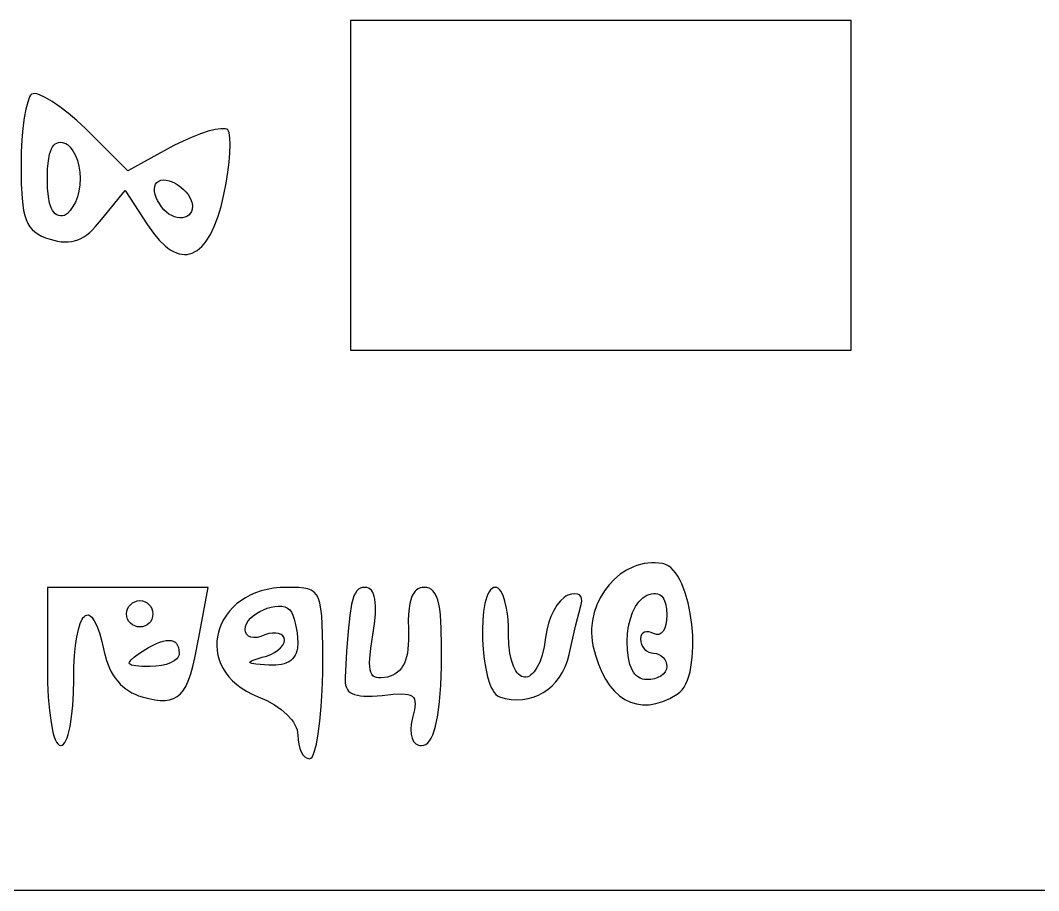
# Model space of a CAD drawing. Extents: x 27 to 7227, y -6929 to 395.
# Drawn here: x 3662 to 4276, y -6929 to -6405 of the extents above; entities that cross this region are included whole.
import ezdxf

# ---------------------------------------------------------------- set-up
doc = ezdxf.new("R2010")
doc.units = 0

msp = doc.modelspace()

# ---------------------------------------------------------------- linework, layer by layer
at = {"layer": 'Layer 1'}
for p, q in [((4012.097, -6405.1576), (3861.285, -6405.1576)), ((3861.285, -6405.1576), (3861.285, -6504.3764)), ((4162.909, -6405.1576), (4012.097, -6405.1576)), ((4162.909, -6504.3764), (4162.909, -6405.1576)), ((3668.009226, -6451.254009), (3666.862009, -6454.295679)), ((3668.599113, -6450.245933), (3668.009226, -6451.254009)), ((3669.19365, -6449.6076), (3668.599113, -6450.245933)), ((3670.056185, -6449.298696), (3669.19365, -6449.6076)), ((3671.145452, -6449.257221), (3670.056185, -6449.298696)), ((3672.446335, -6449.471548), (3671.145452, -6449.257221)), ((3673.943719, -6449.930047), (3672.446335, -6449.471548)), ((3677.467526, -6451.533055), (3673.943719, -6449.930047)), ((3681.59595, -6453.973225), (3677.467526, -6451.533055)), ((3666.862009, -6454.295679), (3665.789207, -6458.56518)), ((3686.208068, -6457.157536), (3681.59595, -6453.973225)), ((3691.182956, -6460.992966), (3686.208068, -6457.157536)), ((3664.828025, -6463.895081), (3664.015671, -6470.117954)), ((3665.789207, -6458.56518), (3664.828025, -6463.895081)), ((3696.399691, -6465.386494), (3691.182956, -6460.992966)), ((3664.015671, -6470.117954), (3663.389353, -6477.066368)), ((3701.73735, -6470.2451), (3696.399691, -6465.386494)), ((3727.13735, -6495.6451), (3701.73735, -6470.2451)), ((3783.158637, -6470.40638), (3779.746445, -6470.913326)), ((3785.77088, -6470.438937), (3783.158637, -6470.40638)), ((3786.739232, -6470.666248), (3785.77088, -6470.438937)), ((3765.9194, -6475.392123), (3760.516641, -6477.778024)), ((3771.005902, -6473.434103), (3765.9194, -6475.392123)), ((3775.655225, -6471.931869), (3771.005902, -6473.434103)), ((3779.746445, -6470.913326), (3775.655225, -6471.931869)), ((3787.46225, -6471.0389), (3786.739232, -6470.666248)), ((3787.871527, -6471.79835), (3787.46225, -6471.0389)), ((3788.206391, -6472.872897), (3787.871527, -6471.79835)), ((3788.652875, -6475.888217), (3788.206391, -6472.872897)), ((3788.801703, -6479.926732), (3788.652875, -6475.888217)), ((3663.389353, -6477.066368), (3662.986277, -6484.572893)), ((3680.599609, -6484.001674), (3681.190462, -6482.5506)), ((3681.190462, -6482.5506), (3681.865031, -6481.322768)), ((3681.865031, -6481.322768), (3682.624478, -6480.318178)), ((3682.624478, -6480.318178), (3683.469965, -6479.536829)), ((3683.469965, -6479.536829), (3684.402655, -6478.978722)), ((3684.402655, -6478.978722), (3685.423711, -6478.643856)), ((3685.423711, -6478.643856), (3686.534295, -6478.53223)), ((3686.534295, -6478.53223), (3687.735571, -6478.643845)), ((3687.735571, -6478.643845), (3689.0287, -6478.9787)), ((3689.0287, -6478.9787), (3689.920506, -6479.36763)), ((3689.920506, -6479.36763), (3690.805336, -6479.93213)), ((3690.805336, -6479.93213), (3692.526161, -6481.545986)), ((3692.526161, -6481.545986), (3694.135365, -6483.736552)), ((3754.91855, -6480.5639), (3727.13735, -6495.6451)), ((3760.516641, -6477.778024), (3754.91855, -6480.5639)), ((3788.652875, -6484.830313), (3788.801703, -6479.926732)), ((3662.986277, -6484.572893), (3662.84365, -6492.4701)), ((3679.317714, -6489.694353), (3680.091308, -6485.675991)), ((3680.091308, -6485.675991), (3680.599609, -6484.001674)), ((3694.135365, -6483.736552), (3695.577137, -6486.420112)), ((3695.577137, -6486.420112), (3696.795668, -6489.512953)), ((3788.206391, -6490.440829), (3788.652875, -6484.830313)), ((3662.84365, -6492.4701), (3662.975425, -6503.528325)), ((3678.71, -6500.41), (3678.860378, -6494.605689)), ((3678.860378, -6494.605689), (3679.317714, -6489.694353)), ((3696.795668, -6489.512953), (3697.735145, -6492.931358)), ((3697.735145, -6492.931358), (3698.33976, -6496.591612)), ((3787.46225, -6496.600152), (3788.206391, -6490.440829)), ((3678.860376, -6506.215847), (3678.71, -6500.41)), ((3678.71, -6500.41), (3678.71, -6500.41)), ((3698.33976, -6496.591612), (3698.5537, -6500.41)), ((3698.5537, -6500.41), (3698.33976, -6504.22991)), ((3786.420453, -6503.150152), (3787.46225, -6496.600152)), ((3662.975425, -6503.528325), (3663.451365, -6512.475059)), ((3679.317707, -6511.138027), (3678.860376, -6506.215847)), ((3698.33976, -6504.22991), (3697.735145, -6507.901002)), ((3743.211189, -6506.599092), (3743.389473, -6505.109259)), ((3743.302656, -6508.24705), (3743.211189, -6506.599092)), ((3743.389473, -6505.109259), (3743.846809, -6503.82406)), ((3743.846809, -6503.82406), (3744.5925, -6502.79)), ((3744.5925, -6502.79), (3745.748825, -6501.930169)), ((3745.748825, -6501.930169), (3747.108628, -6501.417991)), ((3747.108628, -6501.417991), (3748.633537, -6501.229049)), ((3748.633537, -6501.229049), (3750.285184, -6501.338926)), ((3750.285184, -6501.338926), (3752.025197, -6501.723205)), ((3752.025197, -6501.723205), (3753.815209, -6502.357468)), ((3753.815209, -6502.357468), (3755.616847, -6503.217299)), ((3755.616847, -6503.217299), (3757.391744, -6504.278281)), ((3757.391744, -6504.278281), (3759.101528, -6505.515996)), ((3759.101528, -6505.515996), (3760.70783, -6506.906028)), ((3760.70783, -6506.906028), (3762.172279, -6508.423958)), ((3785.081, -6509.9327), (3786.420453, -6503.150152)), ((3861.285, -6504.3764), (3861.285, -6603.5952)), ((4162.909, -6603.5952), (4162.909, -6504.3764)), ((4162.909, -6504.3764), (4162.909, -6504.3764)), ((3663.451365, -6512.475059), (3663.856185, -6516.240914)), ((3680.091295, -6515.185842), (3679.317707, -6511.138027)), ((3696.795668, -6511.348858), (3695.577138, -6514.499062)), ((3697.735145, -6507.901002), (3696.795668, -6511.348858)), ((3711.26245, -6525.0139), (3725.54995, -6507.5514)), ((3725.54995, -6507.5514), (3739.04375, -6528.1889)), ((3743.654573, -6510.006627), (3743.302656, -6508.24705)), ((3744.257637, -6511.831316), (3743.654573, -6510.006627)), ((3745.102546, -6513.674609), (3744.257637, -6511.831316)), ((3762.172279, -6508.423958), (3763.456507, -6510.045371)), ((3763.456507, -6510.045371), (3764.522143, -6511.745849)), ((3764.522143, -6511.745849), (3765.330817, -6513.500974)), ((3783.334659, -6517.131394), (3785.08125, -6509.9326)), ((3785.08125, -6509.9326), (3785.081, -6509.9327)), ((3663.856185, -6516.240914), (3664.392393, -6519.580051)), ((3681.190444, -6518.368594), (3680.091295, -6515.185842)), ((3681.86501, -6519.638477), (3681.190444, -6518.368594)), ((3694.135365, -6517.277196), (3692.526161, -6519.608842)), ((3695.577138, -6514.499062), (3694.135365, -6517.277196)), ((3746.18, -6515.49), (3745.102546, -6513.674609)), ((3747.449303, -6517.443757), (3746.18, -6515.49)), ((3746.18, -6515.49), (3746.18, -6515.49)), ((3748.855808, -6519.13939), (3747.449303, -6517.443757)), ((3750.369284, -6520.579224), (3748.855808, -6519.13939)), ((3765.330817, -6513.500974), (3765.844159, -6515.28633)), ((3765.870708, -6518.751429), (3765.431586, -6520.19979)), ((3765.844159, -6515.28633), (3766.0238, -6517.0775)), ((3766.0238, -6517.0775), (3765.870708, -6518.751429)), ((3781.377614, -6523.544187), (3783.334659, -6517.131394)), ((3664.392393, -6519.580051), (3665.075103, -6522.52619)), ((3665.075103, -6522.52619), (3665.919431, -6525.11305)), ((3665.919431, -6525.11305), (3666.940493, -6527.374349)), ((3682.624456, -6520.695583), (3681.86501, -6519.638477)), ((3683.469942, -6521.541075), (3682.624456, -6520.695583)), ((3684.402634, -6522.176113), (3683.469942, -6521.541075)), ((3685.423692, -6522.601862), (3684.402634, -6522.176113)), ((3686.534281, -6522.819485), (3685.423692, -6522.601862)), ((3687.735562, -6522.830143), (3686.534281, -6522.819485)), ((3689.0287, -6522.635), (3687.735562, -6522.830143)), ((3690.805336, -6521.419583), (3689.0287, -6522.635)), ((3692.526161, -6519.608842), (3690.805336, -6521.419583)), ((3707.718478, -6529.33455), (3711.26245, -6525.0139)), ((3751.9595, -6521.765586), (3750.369284, -6520.579224)), ((3753.596226, -6522.7008), (3751.9595, -6521.765586)), ((3755.24923, -6523.387192), (3753.596226, -6522.7008)), ((3756.888281, -6523.827088), (3755.24923, -6523.387192)), ((3758.48315, -6524.022813), (3756.888281, -6523.827088)), ((3760.003604, -6523.976691), (3758.48315, -6524.022813)), ((3761.419414, -6523.69105), (3760.003604, -6523.976691)), ((3762.700348, -6523.168214), (3761.419414, -6523.69105)), ((3763.816175, -6522.410508), (3762.700348, -6523.168214)), ((3764.736665, -6521.420258), (3763.816175, -6522.410508)), ((3765.431586, -6520.19979), (3764.736665, -6521.420258)), ((3779.222905, -6529.166329), (3781.377614, -6523.544187)), ((3666.940493, -6527.374349), (3668.153403, -6529.343805)), ((3668.153403, -6529.343805), (3669.573278, -6531.055138)), ((3669.573278, -6531.055138), (3671.215232, -6532.542066)), ((3704.193106, -6532.790141), (3705.956955, -6531.168734)), ((3705.956955, -6531.168734), (3707.718478, -6529.33455)), ((3739.04375, -6528.1889), (3742.604192, -6533.268427)), ((3776.883322, -6533.993169), (3779.222905, -6529.166329)), ((3671.215232, -6532.542066), (3673.094381, -6533.838307)), ((3673.094381, -6533.838307), (3675.22584, -6534.977581)), ((3675.22584, -6534.977581), (3677.624725, -6535.993606)), ((3677.624725, -6535.993606), (3680.30615, -6536.9201)), ((3680.30615, -6536.9201), (3684.891919, -6538.068867)), ((3693.170497, -6538.245603), (3695.094803, -6537.827607)), ((3695.094803, -6537.827607), (3696.974925, -6537.217763)), ((3696.974925, -6537.217763), (3698.81784, -6536.412582)), ((3698.81784, -6536.412582), (3700.630525, -6535.408577)), ((3700.630525, -6535.408577), (3702.419955, -6534.202259)), ((3702.419955, -6534.202259), (3704.193106, -6532.790141)), ((3742.604192, -6533.268427), (3746.133242, -6537.496845)), ((3746.133242, -6537.496845), (3749.618109, -6540.878804)), ((3774.371655, -6538.020057), (3776.883322, -6533.993169)), ((3684.891919, -6538.068867), (3687.062719, -6538.383383)), ((3687.062719, -6538.383383), (3689.161431, -6538.520003)), ((3689.161431, -6538.520003), (3691.195032, -6538.475239)), ((3691.195032, -6538.475239), (3693.170497, -6538.245603)), ((3749.618109, -6540.878804), (3751.339977, -6542.253816)), ((3751.339977, -6542.253816), (3753.046003, -6543.418956)), ((3753.046003, -6543.418956), (3754.734589, -6544.374808)), ((3767.423554, -6544.556965), (3768.883228, -6543.655373)), ((3768.883228, -6543.655373), (3770.309474, -6542.550304)), ((3770.309474, -6542.550304), (3771.700693, -6541.242341)), ((3771.700693, -6541.242341), (3773.055286, -6539.732065)), ((3773.055286, -6539.732065), (3774.371655, -6538.020057)), ((3754.734589, -6544.374808), (3756.404135, -6545.121951)), ((3756.404135, -6545.121951), (3758.053042, -6545.660968)), ((3758.053042, -6545.660968), (3759.679713, -6545.99244)), ((3759.679713, -6545.99244), (3761.282548, -6546.116948)), ((3761.282548, -6546.116948), (3762.859948, -6546.035073)), ((3762.859948, -6546.035073), (3764.410315, -6545.747396)), ((3764.410315, -6545.747396), (3765.93205, -6545.2545)), ((3765.93205, -6545.2545), (3767.423554, -6544.556965)), ((3861.285, -6603.5952), (4012.097, -6603.5952)), ((4012.097, -6603.5952), (4162.909, -6603.5952)), ((4031.66042, -6734.068256), (4027.616095, -6736.051081)), ((4033.758305, -6733.283227), (4031.66042, -6734.068256)), ((4035.900081, -6732.643537), (4033.758305, -6733.283227)), ((4038.080808, -6732.155001), (4035.900081, -6732.643537)), ((4040.295545, -6731.823432), (4038.080808, -6732.155001)), ((4042.539349, -6731.654644), (4040.295545, -6731.823432)), ((4044.807279, -6731.65445), (4042.539349, -6731.654644)), ((4047.094393, -6731.828664), (4044.807279, -6731.65445)), ((4049.39575, -6732.1831), (4047.094393, -6731.828664)), ((4051.07433, -6732.658588), (4049.39575, -6732.1831)), ((4052.685471, -6733.475479), (4051.07433, -6732.658588)), ((4054.226849, -6734.612408), (4052.685471, -6733.475479)), ((4023.806639, -6738.545502), (4020.271584, -6741.505012)), ((4027.616095, -6736.051081), (4023.806639, -6738.545502)), ((4055.696139, -6736.048009), (4054.226849, -6734.612408)), ((4057.091014, -6737.760918), (4055.696139, -6736.048009)), ((4058.409149, -6739.72977), (4057.091014, -6737.760918)), ((4059.648219, -6741.9332), (4058.409149, -6739.72977)), ((3727.13325, -6746.4705), (3678.71455, -6746.4705)), ((3678.71455, -6746.4705), (3678.71455, -6794.0955)), ((3775.55195, -6746.4705), (3727.13325, -6746.4705)), ((3769.9957, -6776.633), (3775.55195, -6746.4705)), ((3823.1772, -6746.4705), (3818.959483, -6746.614435)), ((3830.251203, -6746.603827), (3823.1772, -6746.4705)), ((3870.00805, -6746.4706), (3868.592439, -6746.579702)), ((3871.142864, -6746.582221), (3870.00805, -6746.4706)), ((3905.7268, -6746.4706), (3904.433856, -6746.564005)), ((3907.290262, -6746.604313), (3905.7268, -6746.4706)), ((3948.58945, -6746.47065), (3947.514956, -6746.648377)), ((3949.463428, -6746.617153), (3948.58945, -6746.47065)), ((4017.050463, -6744.8831), (4014.182808, -6748.633259)), ((4020.271584, -6741.505012), (4017.050463, -6744.8831)), ((4060.805899, -6744.349842), (4059.648219, -6741.9332)), ((4062.867786, -6749.737307), (4060.805899, -6744.349842)), ((3800.933209, -6751.189975), (3797.966869, -6752.768414)), ((3804.117559, -6749.812105), (3800.933209, -6751.189975)), ((3807.51614, -6748.65021), (3804.117559, -6749.812105)), ((3811.125174, -6747.719696), (3807.51614, -6748.65021)), ((3814.940881, -6747.035969), (3811.125174, -6747.719696)), ((3818.959483, -6746.614435), (3814.940881, -6747.035969)), ((3833.113245, -6746.878619), (3830.251203, -6746.603827)), ((3835.56717, -6747.388281), (3833.113245, -6746.878619)), ((3837.644374, -6748.204902), (3835.56717, -6747.388281)), ((3839.376249, -6749.40057), (3837.644374, -6748.204902)), ((3840.794189, -6751.047373), (3839.376249, -6749.40057)), ((3841.929588, -6753.2174), (3840.794189, -6751.047373)), ((3863.38055, -6751.619123), (3862.638155, -6753.810656)), ((3864.208987, -6749.8764), (3863.38055, -6751.619123)), ((3865.13393, -6748.541791), (3864.208987, -6749.8764)), ((3866.165843, -6747.574602), (3865.13393, -6748.541791)), ((3867.315191, -6746.934138), (3866.165843, -6747.574602)), ((3868.592439, -6746.579702), (3867.315191, -6746.934138)), ((3872.166058, -6746.917084), (3871.142864, -6746.582221)), ((3873.07763, -6747.47519), (3872.166058, -6746.917084)), ((3873.877581, -6748.256537), (3873.07763, -6747.47519)), ((3874.565911, -6749.261127), (3873.877581, -6748.256537)), ((3875.14262, -6750.488959), (3874.565911, -6749.261127)), ((3875.607708, -6751.940034), (3875.14262, -6750.488959)), ((3875.961175, -6753.61435), (3875.607708, -6751.940034)), ((3897.987756, -6752.622162), (3896.98317, -6756.159931)), ((3898.629575, -6751.161399), (3897.987756, -6752.622162)), ((3899.364411, -6749.902949), (3898.629575, -6751.161399)), ((3900.192264, -6748.844486), (3899.364411, -6749.902949)), ((3901.113135, -6747.983686), (3900.192264, -6748.844486)), ((3902.127024, -6747.318223), (3901.113135, -6747.983686)), ((3903.233931, -6746.845771), (3902.127024, -6747.318223)), ((3904.433856, -6746.564005), (3903.233931, -6746.845771)), ((3908.709547, -6747.019404), (3907.290262, -6746.604313)), ((3909.989307, -6747.736802), (3908.709547, -6747.019404)), ((3911.134193, -6748.777436), (3909.989307, -6747.736802)), ((3912.148855, -6750.162235), (3911.134193, -6748.777436)), ((3913.037944, -6751.912128), (3912.148855, -6750.162235)), ((3913.806111, -6754.048044), (3913.037944, -6751.912128)), ((3943.367694, -6752.210416), (3942.264276, -6756.206489)), ((3944.036692, -6750.548041), (3943.367694, -6752.210416)), ((3944.785045, -6749.138704), (3944.036692, -6750.548041)), ((3945.613626, -6748.00435), (3944.785045, -6749.138704)), ((3946.523305, -6747.166925), (3945.613626, -6748.00435)), ((3947.514956, -6746.648377), (3946.523305, -6747.166925)), ((3950.297873, -6747.047359), (3949.463428, -6746.617153)), ((3951.09046, -6747.747316), (3950.297873, -6747.047359)), ((3951.838864, -6748.703072), (3951.09046, -6747.747316)), ((3953.19382, -6751.326168), (3951.838864, -6748.703072)), ((3954.344137, -6754.805025), (3953.19382, -6751.326168)), ((3989.90791, -6752.519891), (3987.681694, -6754.532166)), ((3991.065202, -6751.780015), (3989.90791, -6752.519891)), ((3992.24575, -6751.23315), (3991.065202, -6751.780015)), ((3994.475071, -6750.560323), (3992.24575, -6751.23315)), ((3996.388133, -6750.315377), (3994.475071, -6750.560323)), ((3997.966331, -6750.479708), (3996.388133, -6750.315377)), ((3999.191063, -6751.034712), (3997.966331, -6750.479708)), ((4000.043724, -6751.961788), (3999.191063, -6751.034712)), ((4000.505711, -6753.24233), (4000.043724, -6751.961788)), ((4014.182808, -6748.633259), (4011.708153, -6752.708979)), ((4037.303582, -6752.823197), (4038.555242, -6751.934493)), ((4038.555242, -6751.934493), (4039.8662, -6751.2388)), ((4039.8662, -6751.2388), (4042.656725, -6750.383038)), ((4042.656725, -6750.383038), (4043.91246, -6750.206305)), ((4043.91246, -6750.206305), (4045.075177, -6750.197002)), ((4045.075177, -6750.197002), (4046.144875, -6750.355131)), ((4046.144875, -6750.355131), (4047.121555, -6750.680692)), ((4047.121555, -6750.680692), (4048.005218, -6751.173684)), ((4048.005218, -6751.173684), (4048.795863, -6751.834106)), ((4048.795863, -6751.834106), (4049.49349, -6752.66196)), ((4064.576206, -6755.721245), (4062.867786, -6749.737307)), ((3727.022129, -6759.435449), (3727.805027, -6758.094446)), ((3727.805027, -6758.094446), (3728.820469, -6756.892969)), ((3728.820469, -6756.892969), (3730.021946, -6755.877527)), ((3730.021946, -6755.877527), (3731.362949, -6755.094629)), ((3731.362949, -6755.094629), (3732.79697, -6754.590784)), ((3732.79697, -6754.590784), (3734.2775, -6754.4125)), ((3734.2775, -6754.4125), (3735.985923, -6754.590784)), ((3735.985923, -6754.590784), (3737.526914, -6755.094629)), ((3737.526914, -6755.094629), (3738.88187, -6755.877527)), ((3738.88187, -6755.877527), (3740.032187, -6756.892969)), ((3740.032187, -6756.892969), (3740.959263, -6758.094446)), ((3740.959263, -6758.094446), (3741.644492, -6759.435449)), ((3790.413696, -6758.553084), (3788.357184, -6760.779739)), ((3792.703333, -6756.465374), (3790.413696, -6758.553084)), ((3795.222317, -6754.532016), (3792.703333, -6756.465374)), ((3797.966869, -6752.768414), (3795.222317, -6754.532016)), ((3811.155002, -6759.094161), (3813.439359, -6758.43025)), ((3813.439359, -6758.43025), (3815.69581, -6757.994234)), ((3815.69581, -6757.994234), (3817.873197, -6757.807042)), ((3817.873197, -6757.807042), (3819.920359, -6757.889604)), ((3819.920359, -6757.889604), (3821.786136, -6758.262847)), ((3821.786136, -6758.262847), (3823.41937, -6758.947703)), ((3842.813838, -6755.98274), (3841.929588, -6753.2174)), ((3843.478334, -6759.41548), (3842.813838, -6755.98274)), ((3861.971338, -6756.491694), (3860.822576, -6763.485065)), ((3862.638155, -6753.810656), (3861.971338, -6756.491694)), ((3876.333245, -6757.632709), (3875.961175, -6753.61435)), ((3876.258831, -6762.544037), (3876.333245, -6757.632709)), ((3896.98317, -6756.159931), (3896.350649, -6760.534858)), ((3914.458006, -6756.590912), (3913.806111, -6754.048044)), ((3914.998281, -6759.561661), (3914.458006, -6756.590912)), ((3942.264276, -6756.206489), (3941.467814, -6760.951354)), ((3955.271213, -6759.028023), (3954.344137, -6754.805025)), ((3985.604305, -6757.17696), (3983.71295, -6760.361256)), ((3987.681694, -6754.532166), (3985.604305, -6757.17696)), ((3996.909031, -6769.787075), (4000.18325, -6756.7894)), ((4000.18325, -6756.7894), (4000.558421, -6754.857735)), ((4000.558421, -6754.857735), (4000.505711, -6753.24233)), ((4009.666031, -6757.063752), (4008.095973, -6761.651069)), ((4011.708153, -6752.708979), (4009.666031, -6757.063752)), ((4031.234213, -6761.557525), (4032.959683, -6758.075576)), ((4032.959683, -6758.075576), (4034.992108, -6755.133128)), ((4034.992108, -6755.133128), (4036.114708, -6753.893285)), ((4036.114708, -6753.893285), (4037.303582, -6752.823197)), ((4049.49349, -6752.66196), (4050.098099, -6753.657245)), ((4050.098099, -6753.657245), (4051.028267, -6756.150107)), ((4051.028267, -6756.150107), (4051.586367, -6759.312692)), ((4065.912555, -6762.130736), (4064.576206, -6755.721245)), ((3699.707594, -6765.659718), (3700.361308, -6764.681433)), ((3700.361308, -6764.681433), (3701.038712, -6763.933075)), ((3701.038712, -6763.933075), (3701.737046, -6763.417261)), ((3701.737046, -6763.417261), (3702.453546, -6763.136607)), ((3702.453546, -6763.136607), (3703.185452, -6763.09373)), ((3703.185452, -6763.09373), (3703.930003, -6763.291245)), ((3703.930003, -6763.291245), (3704.684437, -6763.731768)), ((3704.684437, -6763.731768), (3705.445992, -6764.417916)), ((3705.445992, -6764.417916), (3706.97942, -6766.53755)), ((3726.34, -6762.35), (3726.518284, -6760.86947)), ((3726.518284, -6764.058423), (3726.34, -6762.35)), ((3726.34, -6762.35), (3726.34, -6762.35)), ((3726.518284, -6760.86947), (3727.022129, -6759.435449)), ((3727.022129, -6765.599414), (3726.518284, -6764.058423)), ((3741.644492, -6759.435449), (3742.069272, -6760.86947)), ((3742.069272, -6764.058423), (3741.644492, -6765.599414)), ((3742.069272, -6760.86947), (3742.215, -6762.35)), ((3742.215, -6762.35), (3742.069272, -6764.058423)), ((3786.537576, -6763.129932), (3784.958651, -6765.588259)), ((3788.357184, -6760.779739), (3786.537576, -6763.129932)), ((3801.105228, -6765.099614), (3802.761716, -6763.610168)), ((3802.761716, -6763.610168), (3804.646097, -6762.24397)), ((3804.646097, -6762.24397), (3806.707212, -6761.02195)), ((3806.707212, -6761.02195), (3808.8939, -6759.965038)), ((3808.8939, -6759.965038), (3811.155002, -6759.094161)), ((3823.41937, -6758.947703), (3824.7689, -6759.9651)), ((3824.7689, -6759.9651), (3825.657218, -6761.40377)), ((3825.657218, -6761.40377), (3826.51763, -6763.288922)), ((3826.51763, -6763.288922), (3827.322233, -6765.546144)), ((3843.954469, -6763.587711), (3843.478334, -6759.41548)), ((3844.273636, -6768.571519), (3843.954469, -6763.587711)), ((3860.822576, -6763.485065), (3859.850552, -6772.924799)), ((3875.737933, -6768.348334), (3876.258831, -6762.544037)), ((3896.350649, -6760.534858), (3896.090193, -6765.765546)), ((3915.431587, -6762.98122), (3914.998281, -6759.561661)), ((3915.995891, -6771.250483), (3915.431587, -6762.98122)), ((3941.467814, -6760.951354), (3940.971332, -6766.269439)), ((3955.956442, -6763.883541), (3955.271213, -6759.028023)), ((3956.381222, -6769.259957), (3955.956442, -6763.883541)), ((3982.044832, -6763.992039), (3980.637156, -6767.976293)), ((3983.71295, -6760.361256), (3982.044832, -6763.992039)), ((4008.095973, -6761.651069), (4007.037514, -6766.424421)), ((4029.843603, -6765.485958), (4031.234213, -6761.557525)), ((4051.586367, -6759.312692), (4051.7724, -6763.145)), ((4051.7724, -6763.145), (4051.626672, -6766.22698)), ((4066.858231, -6768.794862), (4065.912555, -6762.130736)), ((3697.38487, -6771.819816), (3698.482283, -6768.295609)), ((3698.482283, -6768.295609), (3699.707594, -6765.659718)), ((3706.97942, -6766.53755), (3708.508197, -6769.671076)), ((3708.508197, -6769.671076), (3710.010231, -6773.839424)), ((3727.805027, -6766.95437), (3727.022129, -6765.599414)), ((3728.820469, -6768.104688), (3727.805027, -6766.95437)), ((3730.021946, -6769.031763), (3728.820469, -6768.104688)), ((3731.362949, -6769.716992), (3730.021946, -6769.031763)), ((3732.79697, -6770.141772), (3731.362949, -6769.716992)), ((3734.2775, -6770.2875), (3732.79697, -6770.141772)), ((3735.985923, -6770.141772), (3734.2775, -6770.2875)), ((3737.526914, -6769.716992), (3735.985923, -6770.141772)), ((3738.88187, -6769.031763), (3737.526914, -6769.716992)), ((3740.032187, -6768.104688), (3738.88187, -6769.031763)), ((3740.959263, -6766.95437), (3740.032187, -6768.104688)), ((3741.644492, -6765.599414), (3740.959263, -6766.95437)), ((3782.537965, -6770.767686), (3781.703763, -6773.457975)), ((3783.624188, -6768.139312), (3782.537965, -6770.767686)), ((3784.958651, -6765.588259), (3783.624188, -6768.139312)), ((3797.7814, -6771.8713), (3798.014719, -6770.098152)), ((3798.014719, -6770.098152), (3798.68057, -6768.364535)), ((3798.68057, -6768.364535), (3799.727793, -6766.69138)), ((3799.727793, -6766.69138), (3801.105228, -6765.099614)), ((3827.322233, -6765.546144), (3828.043119, -6768.101025)), ((3828.043119, -6768.101025), (3828.652384, -6770.879153)), ((3828.652384, -6770.879153), (3829.122123, -6773.806116)), ((3844.566642, -6781.262223), (3844.273636, -6768.571519)), ((3874.77055, -6775.0456), (3875.737933, -6768.348334)), ((3896.090193, -6765.765546), (3896.2018, -6771.8706)), ((3940.971332, -6766.269439), (3940.767855, -6771.985174)), ((3956.52695, -6775.04565), (3956.381222, -6769.259957)), ((3980.637156, -6767.976293), (3979.527127, -6772.221002)), ((3993.0395, -6786.9519), (3996.909031, -6769.787075)), ((4007.037514, -6766.424421), (4006.530185, -6771.337299)), ((4028.178591, -6774.310212), (4028.815761, -6769.767859)), ((4028.815761, -6769.767859), (4029.843603, -6765.485958)), ((4051.201892, -6768.89968), (4050.516663, -6771.125895)), ((4051.626672, -6766.22698), (4051.201892, -6768.89968)), ((4067.394631, -6775.542704), (4066.858231, -6768.794862)), ((3695.662109, -6781.449468), (3696.437448, -6776.211412)), ((3696.437448, -6776.211412), (3697.38487, -6771.819816)), ((3710.010231, -6773.839424), (3711.463429, -6779.063522)), ((3767.61752, -6788.911337), (3769.9957, -6776.633)), ((3781.125358, -6776.194773), (3780.80653, -6778.962673)), ((3781.703763, -6773.457975), (3781.125358, -6776.194773)), ((3798.032545, -6773.505309), (3797.7814, -6771.8713)), ((3798.748775, -6774.823058), (3798.032545, -6773.505309)), ((3799.87428, -6775.805944), (3798.748775, -6774.823058)), ((3801.35325, -6776.435363), (3799.87428, -6775.805944)), ((3803.129877, -6776.692711), (3801.35325, -6776.435363)), ((3805.14835, -6776.559386), (3803.129877, -6776.692711)), ((3807.352861, -6776.016783), (3805.14835, -6776.559386)), ((3809.6876, -6775.0463), (3807.352861, -6776.016783)), ((3812.022325, -6774.336266), (3809.6876, -6775.0463)), ((3814.226829, -6773.979698), (3812.022325, -6774.336266)), ((3816.245301, -6773.957994), (3814.226829, -6773.979698)), ((3818.021931, -6774.25255), (3816.245301, -6773.957994)), ((3819.500907, -6774.844762), (3818.021931, -6774.25255)), ((3820.626418, -6775.716027), (3819.500907, -6774.844762)), ((3821.342653, -6776.84774), (3820.626418, -6775.716027)), ((3821.5938, -6778.2213), (3821.342653, -6776.84774)), ((3829.122123, -6773.806116), (3829.42443, -6776.807502)), ((3829.42443, -6776.807502), (3829.5314, -6779.8089)), ((3859.850552, -6772.924799), (3858.971548, -6785.136457)), ((3873.550469, -6783.071467), (3874.77055, -6775.0456)), ((3896.2018, -6771.8706), (3896.274664, -6778.242321)), ((3916.188127, -6781.566132), (3915.995891, -6771.250483)), ((3940.767855, -6771.985174), (3940.850406, -6777.922988)), ((3956.732945, -6780.914865), (3956.52695, -6775.04565)), ((3978.75195, -6776.63315), (3977.848323, -6782.344615)), ((3979.527127, -6772.221002), (3978.75195, -6776.63315)), ((4006.530185, -6771.337299), (4006.495548, -6773.831527)), ((4006.495548, -6773.831527), (4006.613519, -6776.343195)), ((4006.613519, -6776.343195), (4006.889039, -6778.866491)), ((4027.96, -6779.02), (4028.178591, -6774.310212)), ((4036.075684, -6776.05894), (4035.8974, -6777.4325)), ((4036.579529, -6774.927227), (4036.075684, -6776.05894)), ((4037.362427, -6774.055962), (4036.579529, -6774.927227)), ((4038.377869, -6773.46375), (4037.362427, -6774.055962)), ((4039.579346, -6773.169194), (4038.377869, -6773.46375)), ((4040.920349, -6773.190898), (4039.579346, -6773.169194)), ((4042.35437, -6773.547466), (4040.920349, -6773.190898)), ((4043.8349, -6774.2575), (4042.35437, -6773.547466)), ((4045.543323, -6774.821792), (4043.8349, -6774.2575)), ((4046.33591, -6774.864421), (4045.543323, -6774.821792)), ((4047.084314, -6774.753573), (4046.33591, -6774.864421)), ((4047.786209, -6774.493898), (4047.084314, -6774.753573)), ((4048.43927, -6774.090046), (4047.786209, -6774.493898)), ((4049.589587, -6772.868419), (4048.43927, -6774.090046)), ((4050.516663, -6771.125895), (4049.589587, -6772.868419)), ((4067.50315, -6782.203341), (4067.394631, -6775.542704)), ((3695.080943, -6787.513054), (3695.662109, -6781.449468)), ((3711.463429, -6779.063522), (3712.8457, -6785.3643)), ((3734.28, -6786.16), (3739.633147, -6782.774144)), ((3739.633147, -6782.774144), (3744.363084, -6780.355675)), ((3744.363084, -6780.355675), (3746.485628, -6779.509211)), ((3746.485628, -6779.509211), (3748.441904, -6778.904594)), ((3748.441904, -6778.904594), (3750.228424, -6778.541823)), ((3750.228424, -6778.541823), (3751.8417, -6778.4209)), ((3751.8417, -6778.4209), (3753.278243, -6778.541823)), ((3753.278243, -6778.541823), (3754.534564, -6778.904594)), ((3754.534564, -6778.904594), (3755.607177, -6779.509211)), ((3755.607177, -6779.509211), (3756.492591, -6780.355675)), ((3756.492591, -6780.355675), (3757.187318, -6781.443986)), ((3757.187318, -6781.443986), (3757.687871, -6782.774144)), ((3757.687871, -6782.774144), (3757.990761, -6784.346148)), ((3780.80653, -6778.962673), (3780.751059, -6781.74627)), ((3780.751059, -6781.74627), (3780.962722, -6784.530158)), ((3817.525806, -6784.2736), (3819.207883, -6782.81168)), ((3819.207883, -6782.81168), (3820.489984, -6781.28465)), ((3820.489984, -6781.28465), (3821.306994, -6779.73902)), ((3821.306994, -6779.73902), (3821.5938, -6778.2213)), ((3829.2694, -6783.155982), (3828.940157, -6784.659185)), ((3829.5314, -6779.8089), (3829.2694, -6783.155982)), ((3844.6085, -6798.0643), (3844.566642, -6781.262223)), ((3872.897796, -6789.395112), (3873.550469, -6783.071467)), ((3896.274664, -6778.242321), (3895.891741, -6783.702464)), ((3916.0455, -6794.0956), (3916.188127, -6781.566132)), ((3940.850406, -6777.922988), (3941.212009, -6783.907309)), ((3957.31915, -6786.020172), (3956.732945, -6780.914865)), ((3977.848323, -6782.344615), (3976.657504, -6787.275897)), ((4006.889039, -6778.866491), (4007.32705, -6781.3956)), ((4007.32705, -6781.3956), (4008.8132, -6787.254165)), ((4028.146033, -6784.339022), (4027.96, -6779.01995)), ((4027.96, -6779.01995), (4027.96, -6779.02)), ((4035.8974, -6777.4325), (4036.075684, -6779.175029)), ((4036.075684, -6779.175029), (4036.579529, -6780.805938)), ((4036.579529, -6780.805938), (4037.362427, -6782.288018)), ((4037.362427, -6782.288018), (4038.377869, -6783.584063)), ((4067.165186, -6788.605855), (4067.50315, -6782.203341)), ((3694.716043, -6794.381241), (3695.080943, -6787.513054)), ((3712.8457, -6785.3643), (3714.258017, -6790.49577)), ((3729.13302, -6790.079141), (3731.199566, -6788.324209)), ((3731.199566, -6788.324209), (3734.28, -6786.16)), ((3734.28, -6786.16), (3734.28, -6786.16)), ((3756.703438, -6789.409414), (3755.07873, -6790.76437)), ((3757.2972, -6788.66101), (3756.703438, -6789.409414)), ((3757.732832, -6787.868423), (3757.2972, -6788.66101)), ((3758.001033, -6787.033978), (3757.732832, -6787.868423)), ((3757.990761, -6784.346148), (3758.0925, -6786.16)), ((3758.0925, -6786.16), (3758.001033, -6787.033978)), ((3766.39239, -6794.031961), (3767.61752, -6788.911337)), ((3780.962722, -6784.530158), (3781.4453, -6787.298931)), ((3781.4453, -6787.298931), (3782.202569, -6790.037182)), ((3804.526708, -6789.623755), (3808.10015, -6788.5401)), ((3808.1, -6788.54), (3810.730849, -6787.803611)), ((3808.10015, -6788.5401), (3808.1, -6788.54)), ((3810.730849, -6787.803611), (3813.222176, -6786.816075)), ((3813.222176, -6786.816075), (3815.508866, -6785.623902)), ((3815.508866, -6785.623902), (3817.525806, -6784.2736)), ((3827.145499, -6788.473485), (3826.274428, -6789.509273)), ((3827.879369, -6787.319099), (3827.145499, -6788.473485)), ((3828.477201, -6786.047278), (3827.879369, -6787.319099)), ((3828.940157, -6784.659185), (3828.477201, -6786.047278)), ((3858.971548, -6785.136457), (3858.10185, -6800.4456)), ((3872.798771, -6791.968017), (3872.897796, -6789.395112)), ((3895.043731, -6788.306841), (3894.442411, -6790.305558)), ((3895.526454, -6786.108135), (3895.043731, -6788.306841)), ((3895.891741, -6783.702464), (3895.526454, -6786.108135)), ((3941.212009, -6783.907309), (3941.845689, -6789.762569)), ((3958.237892, -6790.360409), (3957.31915, -6786.020172)), ((3976.657504, -6787.275897), (3975.227165, -6791.428159)), ((3991.991419, -6790.707822), (3993.0394, -6786.95185)), ((3993.0394, -6786.95185), (3993.0395, -6786.9519)), ((4008.8132, -6787.254165), (4010.584216, -6792.619736)), ((4028.704133, -6788.979061), (4028.146033, -6784.339022)), ((4029.634301, -6792.930767), (4028.704133, -6788.979061)), ((4038.377869, -6783.584063), (4039.579346, -6784.656865)), ((4039.579346, -6784.656865), (4040.920349, -6785.469219)), ((4040.920349, -6785.469219), (4042.35437, -6785.983916)), ((4042.35437, -6785.983916), (4043.8349, -6786.16375)), ((4043.8349, -6786.16375), (4045.543323, -6786.342034)), ((4045.543323, -6786.342034), (4047.084314, -6786.845879)), ((4047.084314, -6786.845879), (4048.43927, -6787.628777)), ((4048.43927, -6787.628777), (4049.589587, -6788.644219)), ((4049.589587, -6788.644219), (4050.516663, -6789.845696)), ((4066.362135, -6794.579327), (4067.165186, -6788.605855)), ((3678.71455, -6794.0955), (3678.860278, -6803.662344)), ((3694.5895, -6802.0331), (3694.716043, -6794.381241)), ((3714.258017, -6790.49577), (3716.107516, -6795.162152)), ((3716.107516, -6795.162152), (3717.193301, -6797.315121)), ((3728.035985, -6792.025533), (3728.126874, -6791.462002)), ((3728.227638, -6792.51), (3728.035985, -6792.025533)), ((3728.126874, -6791.462002), (3728.49449, -6790.814755)), ((3728.707645, -6792.920052), (3728.227638, -6792.51)), ((3728.49449, -6790.814755), (3729.13302, -6790.079141)), ((3729.481821, -6793.260342), (3728.707645, -6792.920052)), ((3731.935936, -6793.750234), (3729.481821, -6793.260342)), ((3735.636492, -6794.016885), (3731.935936, -6793.750234)), ((3740.63, -6794.0975), (3735.636492, -6794.016885)), ((3744.115059, -6793.951772), (3740.63, -6794.0975)), ((3747.376875, -6793.526992), (3744.115059, -6793.951772)), ((3750.341035, -6792.841763), (3747.376875, -6793.526992)), ((3752.933125, -6791.914688), (3750.341035, -6792.841763)), ((3755.07873, -6790.76437), (3752.933125, -6791.914688)), ((3765.109127, -6798.510763), (3766.39239, -6794.031961)), ((3782.202569, -6790.037182), (3783.23831, -6792.729506)), ((3783.23831, -6792.729506), (3784.556302, -6795.360497)), ((3784.556302, -6795.360497), (3786.160322, -6797.914748)), ((3800.741066, -6791.539336), (3800.914507, -6791.232959)), ((3800.857144, -6791.814319), (3800.741066, -6791.539336)), ((3801.953203, -6792.284058), (3800.857144, -6791.814319)), ((3800.914507, -6791.232959), (3802.134595, -6790.512073)), ((3804.193384, -6792.67008), (3801.953203, -6792.284058)), ((3802.134595, -6790.512073), (3804.526708, -6789.623755)), ((3812.0689, -6793.3026), (3804.193384, -6792.67008)), ((3816.237638, -6793.341374), (3812.0689, -6793.3026)), ((3819.820365, -6792.868547), (3816.237638, -6793.341374)), ((3821.394881, -6792.44319), (3819.820365, -6792.868547)), ((3822.826383, -6791.893421), (3821.394881, -6792.44319)), ((3824.116033, -6791.220404), (3822.826383, -6791.893421)), ((3825.264994, -6790.4253), (3824.116033, -6791.220404)), ((3826.274428, -6789.509273), (3825.264994, -6790.4253)), ((3872.859039, -6794.174665), (3872.798771, -6791.968017)), ((3873.084413, -6796.034823), (3872.859039, -6794.174665)), ((3891.91524, -6795.171538), (3890.827903, -6796.440063)), ((3892.879328, -6793.73093), (3891.91524, -6795.171538)), ((3893.721331, -6792.111262), (3892.879328, -6793.73093)), ((3894.442411, -6790.305558), (3893.721331, -6792.111262)), ((3915.599032, -6805.485588), (3916.0455, -6794.0956)), ((3916.0455, -6794.0956), (3916.0455, -6794.0956)), ((3941.845689, -6789.762569), (3942.744468, -6795.313195)), ((3942.744468, -6795.313195), (3943.901371, -6800.383617)), ((3959.441501, -6793.934412), (3958.237892, -6790.360409)), ((3960.882304, -6796.741021), (3959.441501, -6793.934412)), ((3973.604977, -6794.802563), (3971.838612, -6797.400271)), ((3975.227165, -6791.428159), (3973.604977, -6794.802563)), ((3989.021082, -6797.503532), (3990.645779, -6794.228925)), ((3990.645779, -6794.228925), (3991.991419, -6790.707822)), ((4010.584216, -6792.619736), (4012.627308, -6797.483009)), ((4030.23891, -6794.645588), (4029.634301, -6792.930767)), ((4030.936537, -6796.184838), (4030.23891, -6794.645588)), ((4050.516663, -6789.845696), (4051.201892, -6791.186699)), ((4051.201892, -6791.186699), (4051.626672, -6792.62072)), ((4051.7724, -6794.10125), (4051.521253, -6795.809673)), ((4051.626672, -6792.62072), (4051.7724, -6794.10125)), ((4065.780389, -6797.351759), (4066.362135, -6794.579327)), ((3717.193301, -6797.315121), (3718.384894, -6799.344842)), ((3718.384894, -6799.344842), (3719.681131, -6801.248989)), ((3719.681131, -6801.248989), (3721.08085, -6803.025238)), ((3763.74215, -6802.375648), (3765.109127, -6798.510763)), ((3786.160322, -6797.914748), (3788.05415, -6800.376854)), ((3788.05415, -6800.376854), (3790.241565, -6802.731409)), ((3844.202273, -6808.485271), (3844.60845, -6798.0642)), ((3844.60845, -6798.0642), (3844.6085, -6798.0643)), ((3858.10185, -6800.4456), (3858.028792, -6802.288325)), ((3873.480706, -6797.568256), (3873.084413, -6796.034823)), ((3874.053733, -6798.794732), (3873.480706, -6797.568256)), ((3874.809307, -6799.734016), (3874.053733, -6798.794732)), ((3875.753242, -6800.405874), (3874.809307, -6799.734016)), ((3876.891351, -6800.830073), (3875.753242, -6800.405874)), ((3878.229447, -6801.026379), (3876.891351, -6800.830073)), ((3879.773345, -6801.014558), (3878.229447, -6801.026379)), ((3883.5018, -6800.4456), (3879.773345, -6801.014558)), ((3885.222819, -6799.932849), (3883.5018, -6800.4456)), ((3886.814776, -6799.282897), (3885.222819, -6799.932849)), ((3888.278834, -6798.488766), (3886.814776, -6799.282897)), ((3889.616155, -6797.54348), (3888.278834, -6798.488766)), ((3890.827903, -6796.440063), (3889.616155, -6797.54348)), ((3943.901371, -6800.383617), (3945.309422, -6804.798264)), ((3961.676757, -6797.856189), (3960.882304, -6796.741021)), ((3962.512631, -6798.779072), (3961.676757, -6797.856189)), ((3963.383968, -6799.509525), (3962.512631, -6798.779072)), ((3964.28481, -6800.047402), (3963.383968, -6799.509525)), ((3965.209196, -6800.392559), (3964.28481, -6800.047402)), ((3966.151169, -6800.54485), (3965.209196, -6800.392559)), ((3967.104768, -6800.504129), (3966.151169, -6800.54485)), ((3968.064036, -6800.270252), (3967.104768, -6800.504129)), ((3969.023014, -6799.843073), (3968.064036, -6800.270252)), ((3969.975742, -6799.222447), (3969.023014, -6799.843073)), ((3970.916261, -6798.408228), (3969.975742, -6799.222447)), ((3971.838612, -6797.400271), (3970.916261, -6798.408228)), ((3985.008938, -6803.266746), (3987.135934, -6800.520014)), ((3987.135934, -6800.520014), (3989.021082, -6797.503532)), ((4012.627308, -6797.483009), (4014.929687, -6801.834684)), ((4031.727182, -6797.547353), (4030.936537, -6796.184838)), ((4032.610845, -6798.731972), (4031.727182, -6797.547353)), ((4033.587525, -6799.737532), (4032.610845, -6798.731972)), ((4034.657223, -6800.56287), (4033.587525, -6799.737532)), ((4035.81994, -6801.206824), (4034.657223, -6800.56287)), ((4037.075675, -6801.66823), (4035.81994, -6801.206824)), ((4038.424428, -6801.945926), (4037.075675, -6801.66823)), ((4044.405429, -6801.468242), (4042.200925, -6801.893022)), ((4046.423901, -6800.783013), (4044.405429, -6801.468242)), ((4048.200531, -6799.855938), (4046.423901, -6800.783013)), ((4049.679507, -6798.70562), (4048.200531, -6799.855938)), ((4050.805018, -6797.350664), (4049.679507, -6798.70562)), ((4051.521253, -6795.809673), (4050.805018, -6797.350664)), ((4064.244827, -6802.361193), (4065.075395, -6799.952836)), ((4065.075395, -6799.952836), (4065.780389, -6797.351759)), ((3678.860278, -6803.662344), (3679.285058, -6812.587373)), ((3694.443822, -6810.119328), (3694.58955, -6802.033)), ((3694.58955, -6802.033), (3694.5895, -6802.0331)), ((3721.08085, -6803.025238), (3722.582887, -6804.671261)), ((3722.582887, -6804.671261), (3724.186081, -6806.184735)), ((3724.186081, -6806.184735), (3725.889267, -6807.563333)), ((3725.889267, -6807.563333), (3727.691284, -6808.80473)), ((3760.654735, -6808.37529), (3762.265879, -6805.654522)), ((3762.265879, -6805.654522), (3763.74215, -6802.375648)), ((3790.241565, -6802.731409), (3792.726346, -6804.963006)), ((3792.726346, -6804.963006), (3795.51227, -6807.05624)), ((3795.51227, -6807.05624), (3798.603119, -6808.995704)), ((3858.028792, -6802.288325), (3858.112702, -6803.950827)), ((3858.112702, -6803.950827), (3858.361718, -6805.438918)), ((3858.361718, -6805.438918), (3858.783979, -6806.758414)), ((3858.783979, -6806.758414), (3859.387624, -6807.915127)), ((3914.854904, -6815.26638), (3915.599032, -6805.485588)), ((3945.309422, -6804.798264), (3946.105448, -6806.704807)), ((3946.105448, -6806.704807), (3946.961644, -6808.381566)), ((3980.103817, -6807.904447), (3982.658698, -6805.732099)), ((3982.658698, -6805.732099), (3985.008938, -6803.266746)), ((4014.929687, -6801.834684), (4017.478562, -6805.66546)), ((4017.478562, -6805.66546), (4020.261144, -6808.966035)), ((4039.8662, -6802.03875), (4038.424428, -6801.945926)), ((4042.200925, -6801.893022), (4039.8662, -6802.03875)), ((4060.97643, -6808.216292), (4062.19767, -6806.514286)), ((4062.19767, -6806.514286), (4063.286361, -6804.555464)), ((4063.286361, -6804.555464), (4064.244827, -6802.361193)), ((3679.285058, -6812.587373), (3679.970287, -6820.675251)), ((3694.019042, -6817.610344), (3694.443822, -6810.119328)), ((3727.691284, -6808.80473), (3729.590969, -6809.9066)), ((3729.590969, -6809.9066), (3731.587158, -6810.866619)), ((3731.587158, -6810.866619), (3733.67869, -6811.682461)), ((3733.67869, -6811.682461), (3735.8644, -6812.3518)), ((3735.8644, -6812.3518), (3739.840513, -6813.398248)), ((3739.840513, -6813.398248), (3743.451532, -6814.137737)), ((3752.349819, -6814.235404), (3754.75626, -6813.468008)), ((3754.75626, -6813.468008), (3756.925506, -6812.254127)), ((3756.925506, -6812.254127), (3758.883137, -6810.565856)), ((3758.883137, -6810.565856), (3760.654735, -6808.37529)), ((3798.603119, -6808.995704), (3802.002669, -6810.765993)), ((3802.002669, -6810.765993), (3805.7147, -6812.3517)), ((3805.7147, -6812.3517), (3810.839969, -6814.610479)), ((3843.591458, -6818.180809), (3844.202273, -6808.485271)), ((3859.387624, -6807.915127), (3860.180793, -6808.914872)), ((3860.180793, -6808.914872), (3861.171624, -6809.763463)), ((3861.171624, -6809.763463), (3862.368256, -6810.466712)), ((3862.368256, -6810.466712), (3863.778829, -6811.030435)), ((3863.778829, -6811.030435), (3865.411481, -6811.460445)), ((3865.411481, -6811.460445), (3867.274352, -6811.762555)), ((3867.274352, -6811.762555), (3869.37558, -6811.94258)), ((3869.37558, -6811.94258), (3874.325666, -6811.959628)), ((3874.325666, -6811.959628), (3880.32685, -6811.5581)), ((3880.32685, -6811.5581), (3886.97142, -6810.86822)), ((3886.97142, -6810.86822), (3892.109097, -6810.652728)), ((3892.109097, -6810.652728), (3894.153546, -6810.754853)), ((3894.153546, -6810.754853), (3895.870107, -6811.013945)), ((3895.870107, -6811.013945), (3897.275057, -6811.442793)), ((3897.275057, -6811.442793), (3898.384675, -6812.054187)), ((3898.384675, -6812.054187), (3899.215239, -6812.860919)), ((3899.215239, -6812.860919), (3899.783028, -6813.875776)), ((3899.783028, -6813.875776), (3900.104319, -6815.111549)), ((3946.961644, -6808.381566), (3947.87714, -6809.806597)), ((3947.87714, -6809.806597), (3948.851062, -6810.957952)), ((3948.851062, -6810.957952), (3949.88254, -6811.813685)), ((3949.88254, -6811.813685), (3950.9707, -6812.35185)), ((3950.9707, -6812.35185), (3954.530173, -6813.339774)), ((3954.530173, -6813.339774), (3958.05244, -6813.930048)), ((3958.05244, -6813.930048), (3961.518897, -6814.134299)), ((3961.518897, -6814.134299), (3964.910941, -6813.964155)), ((3964.910941, -6813.964155), (3968.209966, -6813.431241)), ((3968.209966, -6813.431241), (3971.397371, -6812.547187)), ((3971.397371, -6812.547187), (3974.45455, -6811.323618)), ((3974.45455, -6811.323618), (3977.3629, -6809.772162)), ((3977.3629, -6809.772162), (3980.103817, -6807.904447)), ((4020.261144, -6808.966035), (4023.264643, -6811.727107)), ((4023.264643, -6811.727107), (4026.476269, -6813.939375)), ((4026.476269, -6813.939375), (4029.883231, -6815.593538)), ((4049.400451, -6815.167218), (4053.710847, -6813.277417)), ((4053.710847, -6813.277417), (4058.12705, -6810.7644)), ((4058.127, -6810.7644), (4059.620315, -6809.640118)), ((4058.12705, -6810.7644), (4058.127, -6810.7644)), ((4059.620315, -6809.640118), (4060.97643, -6808.216292)), ((3693.333813, -6824.357219), (3694.019042, -6817.610344)), ((3743.451532, -6814.137737), (3746.723036, -6814.542364)), ((3746.723036, -6814.542364), (3749.680605, -6814.584221)), ((3749.680605, -6814.584221), (3752.349819, -6814.235404)), ((3810.839969, -6814.610479), (3815.462942, -6817.17622)), ((3815.462942, -6817.17622), (3819.52781, -6819.983808)), ((3819.52781, -6819.983808), (3822.978762, -6822.968131)), ((3842.794607, -6826.946174), (3843.591458, -6818.180809)), ((3900.072521, -6818.297003), (3899.751989, -6820.272263)), ((3900.195391, -6816.581028), (3900.072521, -6818.297003)), ((3900.104319, -6815.111549), (3900.195391, -6816.581028)), ((3913.813116, -6823.465878), (3914.854904, -6815.26638)), ((4029.883231, -6815.593538), (4033.472741, -6816.680293)), ((4033.472741, -6816.680293), (4037.232008, -6817.190341)), ((4037.232008, -6817.190341), (4041.148241, -6817.114378)), ((4041.148241, -6817.114378), (4045.208652, -6816.443104)), ((4045.208652, -6816.443104), (4049.400451, -6815.167218)), ((3679.970287, -6820.675251), (3680.897362, -6827.730637)), ((3692.406737, -6830.211125), (3693.333813, -6824.357219)), ((3822.978762, -6822.968131), (3825.759988, -6826.064075)), ((3825.759988, -6826.064075), (3826.882013, -6827.633558)), ((3898.58305, -6825.0518), (3897.910223, -6828.730662)), ((3899.751989, -6820.272263), (3898.58305, -6825.0518)), ((3912.473669, -6830.111988), (3913.813116, -6823.465878)), ((3680.897362, -6827.730637), (3682.04768, -6833.558194)), ((3691.25642, -6835.023234), (3692.406737, -6830.211125)), ((3826.882013, -6827.633558), (3827.815677, -6829.206527)), ((3827.815677, -6829.206527), (3828.554004, -6830.774846)), ((3828.554004, -6830.774846), (3829.090017, -6832.330373)), ((3829.090017, -6832.330373), (3829.416742, -6833.864971)), ((3841.830325, -6834.576725), (3842.794607, -6826.946174)), ((3897.910223, -6828.730662), (3897.665277, -6832.009544)), ((3897.665277, -6832.009544), (3897.829608, -6834.860541)), ((3911.692323, -6832.861241), (3912.473669, -6830.111988)), ((3682.04768, -6833.558194), (3682.700741, -6835.950493)), ((3682.700741, -6835.950493), (3683.402636, -6837.962583)), ((3683.402636, -6837.962583), (3684.15104, -6839.570046)), ((3689.901464, -6838.644719), (3690.603359, -6836.992106)), ((3690.603359, -6836.992106), (3691.25642, -6835.023234)), ((3829.416742, -6833.864971), (3829.5272, -6835.3705)), ((3829.5272, -6835.3705), (3829.671377, -6838.263347)), ((3829.671377, -6838.263347), (3830.085305, -6840.951555)), ((3840.717215, -6840.867823), (3841.830325, -6834.576725)), ((3897.829608, -6834.860541), (3898.384613, -6837.25575)), ((3898.384613, -6837.25575), (3899.311688, -6839.167265)), ((3908.901799, -6838.855652), (3909.906388, -6837.229585)), ((3909.906388, -6837.229585), (3910.836563, -6835.232611)), ((3910.836563, -6835.232611), (3911.692323, -6832.861241)), ((3684.15104, -6839.570046), (3684.943627, -6840.748464)), ((3684.943627, -6840.748464), (3685.778072, -6841.473422)), ((3685.778072, -6841.473422), (3686.65205, -6841.7205)), ((3686.65205, -6841.7205), (3687.526028, -6841.518962)), ((3687.526028, -6841.518962), (3688.360473, -6840.92675)), ((3688.360473, -6840.92675), (3689.15306, -6839.962468)), ((3689.15306, -6839.962468), (3689.901464, -6838.644719)), ((3830.085305, -6840.951555), (3830.741079, -6843.379313)), ((3830.741079, -6843.379313), (3831.610794, -6845.490812)), ((3839.47388, -6845.614828), (3840.717215, -6840.867823)), ((3899.311688, -6839.167265), (3899.908938, -6839.932917)), ((3899.908938, -6839.932917), (3900.59223, -6840.567181)), ((3900.59223, -6840.567181), (3901.359237, -6841.06657)), ((3901.359237, -6841.06657), (3902.207635, -6841.427595)), ((3902.207635, -6841.427595), (3903.135098, -6841.646767)), ((3903.135098, -6841.646767), (3904.1393, -6841.7206)), ((3904.1393, -6841.7206), (3905.441546, -6841.543285)), ((3905.441546, -6841.543285), (3906.669378, -6841.009013)), ((3906.669378, -6841.009013), (3907.822796, -6840.114298)), ((3907.822796, -6840.114298), (3908.901799, -6838.855652)), ((3831.610794, -6845.490812), (3832.666543, -6847.230241)), ((3832.666543, -6847.230241), (3833.880423, -6848.541789)), ((3833.880423, -6848.541789), (3835.224527, -6849.369646)), ((3835.224527, -6849.369646), (3836.67095, -6849.658)), ((3836.67095, -6849.658), (3837.405401, -6849.392512)), ((3837.405401, -6849.392512), (3838.118924, -6848.6131)), ((3838.118924, -6848.6131), (3838.809192, -6847.345346)), ((3838.809192, -6847.345346), (3839.47388, -6845.614828)), ((7226.78455, -6929.0328), (3627.12455, -6929.0328))]:
    msp.add_line(p, q, dxfattribs=at)

doc.saveas('drawing.dxf')
